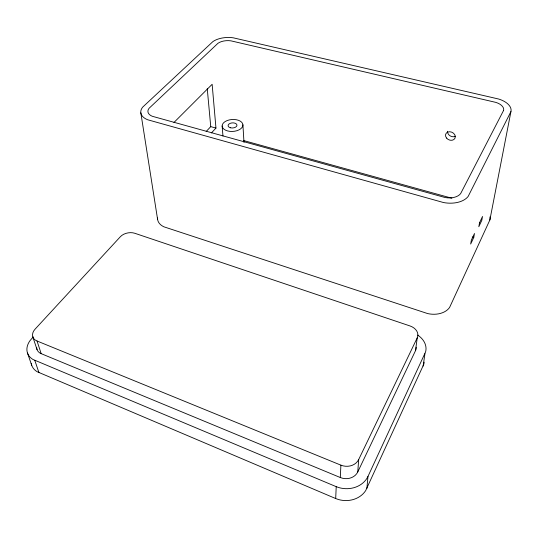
<?xml version="1.0" encoding="UTF-8"?>
<svg xmlns="http://www.w3.org/2000/svg" width="538" height="538" viewBox="0 0 538 538"><rect width="100%" height="100%" fill="white"/><g stroke="black" fill="none" stroke-linecap="round" stroke-linejoin="round"><path stroke-width="0.81" d="M424.152 362.175A21.352 16.328 9.9 0 1 423.783 364.293L365.685 490.602A23.988 21.096 10.3 0 1 338.348 499.493L335.692 498.544L336.216 486.661L32.932 359.451A22.011 15.434 -19 0 1 30 340.655L33.114 337.064M340.292 477.522L340.904 465.155A13.531 11.621 8.7 0 0 358.685 459.539L417.232 337.851A11.997 8.917 9 0 0 409.963 325.934L134.843 233.29A10.578 6.913 -10.5 0 0 120.391 236.693L35.084 329.162A12.172 8.413 -18.5 0 0 37.035 341.005L41.164 353.641L340.292 477.522A13.295 11.56 9.5 0 0 357.763 471.947L415.511 350.668A11.816 8.911 9.4 0 0 416.163 347.239M357.763 471.947L358.685 459.539M366.889 488.417L367.965 476.46L425.605 351.865A21.681 16.355 9.4 0 0 417.703 335.08M415.511 350.668L417.232 337.851M423.13 366.096L424.946 353.674M473.77 237.446L474.482 233.505L471.375 240.089L470.669 244.03L473.77 237.446L472.236 236.996M157.56 218.004A17.64 11.399 -7.5 0 0 163.942 226.828L427.67 313.58A20.034 14.19 9.4 0 0 449.593 307.454L489.876 219.948L510.939 111.568A20.269 10.928 6.7 0 0 498.672 99.032L233.216 37.808A17.613 8.884 -3.3 0 0 212.866 41.628L142.684 107.129A19.637 10.847 -6.4 0 0 147.681 119.766L443.5 202.537A22.603 13.887 6.9 0 0 468.161 196.424L510.939 111.568M367.965 476.46L366.734 478.659A24.405 21.217 9.5 0 1 338.92 487.61L336.216 486.661M211.441 132.933L215.96 128.071L212.14 84.298L173.969 122.476M206.202 131.48L210.748 126.638L207.251 88.689M210.748 126.638L215.96 128.071M243.526 140.519L451.886 198.233M37.035 341.005L340.904 465.155M31.231 363.352A21.681 15.42 -19.6 0 0 37.095 371.697L335.692 498.544M27.512 353.076L31.722 365.329M34.809 360.393L38.944 372.639M32.865 336.996L37.041 349.639M140.822 112.812L157.614 219.504M222.147 126L222.961 136.04M242.914 124.823A10.404 5.979 -3.6 0 1 227.648 130.949A10.404 5.979 -3.6 0 1 227.029 120.62A10.404 5.979 -3.6 0 1 242.914 124.823L243.983 142.402M41.164 353.641A11.991 8.406 -19 0 1 36.685 347.447M489.936 216.928A18.178 11.459 8.8 0 1 489.876 219.948M455.451 136.235A5.05 4.082 25.8 0 1 450.057 135.798A5.05 4.082 25.8 0 1 447.603 131.272M479.546 222.779L478.82 226.706L481.786 220.405L482.519 216.484L479.546 222.779M503.602 110.391L460.615 193.653A14.371 8.83 6.9 0 1 445.007 197.5L152.335 116.289A12.488 6.893 -6.4 0 1 149.087 108.279L217.951 43.302A11.197 5.649 -3.3 0 1 230.936 40.848L495.848 102.388A12.892 6.947 6.7 0 1 503.602 110.391M446.533 138.064A5.077 4.089 26 0 0 454.946 138.293A5.077 4.089 26 0 0 449.721 131.743A5.077 4.089 26 0 0 446.533 138.064M230.419 127.768A4.459 2.562 -3.6 0 0 236.982 125.159A4.459 2.562 -3.6 0 0 230.197 123.337A4.459 2.562 -3.6 0 0 230.419 127.768"/></g></svg>
